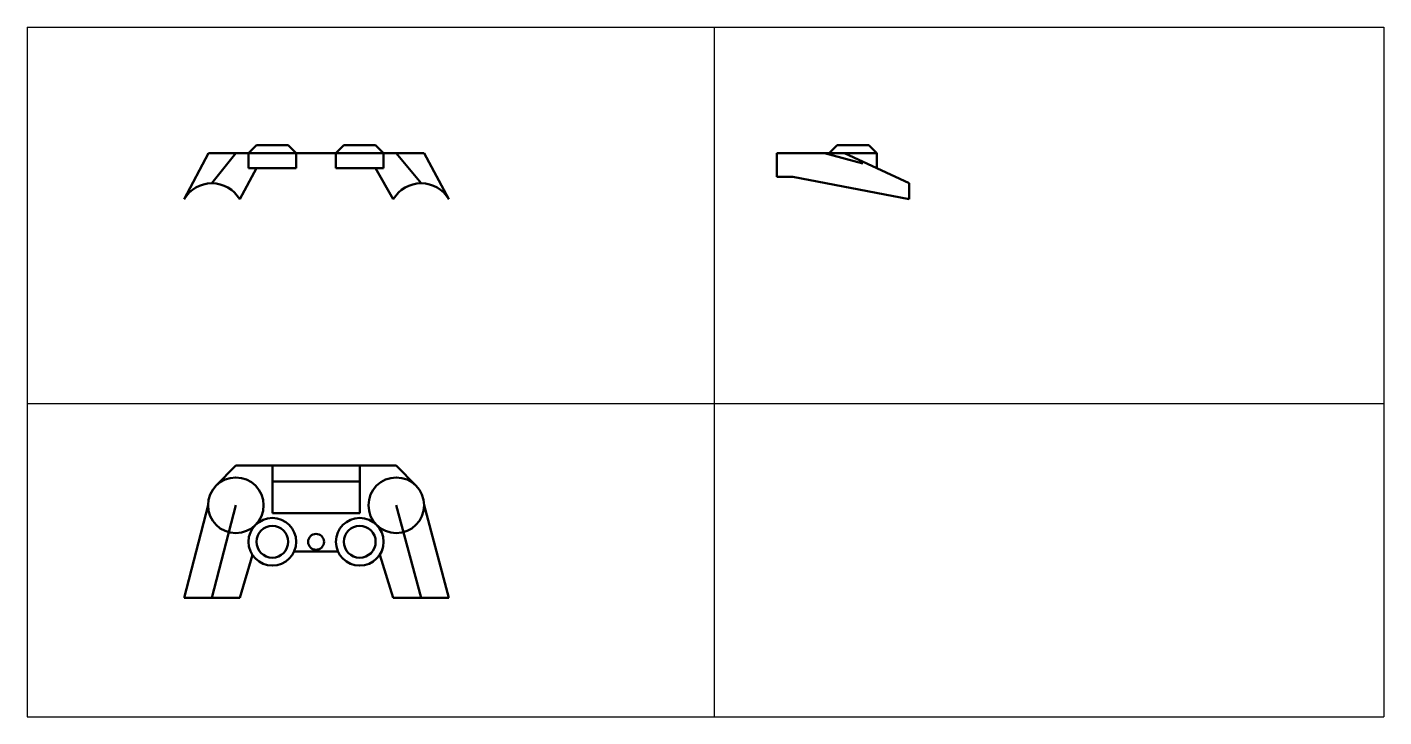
# Model space of a CAD drawing. Header units: millimetres. Extents: x -2101 to -1247, y 1136 to 1570.
import ezdxf

# ---------------------------------------------------------------- set-up
doc = ezdxf.new("R2010")
doc.units = ezdxf.units.MM
doc.layers.add('Linee', color=20, linetype='Continuous', lineweight=50)

msp = doc.modelspace()

# ---------------------------------------------------------------- linework, layer by layer
for p, q in [((-2100.91, 1570.4), (-1247.28, 1570.4)), ((-2100.91, 1570.4), (-2100.91, 1136.28)), ((-1668.37, 1136.28), (-1668.37, 1570.4)), ((-1247.28, 1570.4), (-1247.28, 1136.28)), ((-2100.91, 1333.6), (-1247.28, 1333.6)), ((-2100.91, 1136.28), (-1247.28, 1136.28))]:
    msp.add_line(p, q)
at = {"layer": 'Linee'}
for p, q in [((-1961.62, 1491.11), (-1956.62, 1496.11)), ((-1936.62, 1496.11), (-1956.62, 1496.11)), ((-1931.62, 1491.11), (-1936.62, 1496.11)), ((-1906.62, 1491.11), (-1901.62, 1496.11)), ((-1901.62, 1496.11), (-1881.62, 1496.11)), ((-1881.62, 1496.11), (-1876.62, 1491.11)), ((-1596.23, 1491.11), (-1591.23, 1496.11)), ((-1591.23, 1496.11), (-1571.23, 1496.11)), ((-1571.23, 1496.11), (-1566.23, 1491.11)), ((-2002.18, 1462.09), (-1986.88, 1491.11)), ((-1986.88, 1491.11), (-1946.62, 1491.11)), ((-1984.68, 1472.09), (-1969.6, 1491.11)), ((-1961.62, 1491.11), (-1961.62, 1481.56)), ((-1946.62, 1491.11), (-1891.62, 1491.11)), ((-1931.62, 1491.11), (-1931.62, 1481.56)), ((-1906.62, 1491.11), (-1906.62, 1481.56)), ((-1891.62, 1491.11), (-1851.14, 1491.11)), ((-1876.62, 1481.56), (-1876.62, 1491.11)), ((-1868.64, 1491.11), (-1853.02, 1472.09)), ((-1851.14, 1491.11), (-1835.52, 1462.09)), ((-1629.23, 1491.11), (-1629.23, 1476.11)), ((-1629.23, 1491.11), (-1586.71, 1491.11)), ((-1599.23, 1491.11), (-1575.09, 1484.64)), ((-1586.71, 1491.11), (-1545.93, 1472.09)), ((-1586.71, 1491.11), (-1566.23, 1491.11)), ((-1566.23, 1491.11), (-1566.32, 1481.6)), ((-1967.18, 1462.09), (-1956.62, 1481.56)), ((-1931.62, 1481.56), (-1961.62, 1481.56)), ((-1906.62, 1481.56), (-1876.62, 1481.56)), ((-1870.52, 1462.09), (-1881.62, 1481.56)), ((-1629.23, 1476.11), (-1619.23, 1476.11)), ((-1545.93, 1462.09), (-1619.23, 1476.11)), ((-1545.93, 1472.09), (-1545.93, 1462.09)), ((-1969.6, 1294.47), (-1982.1, 1281.69)), ((-1946.62, 1294.47), (-1969.6, 1294.47)), ((-1891.62, 1294.47), (-1946.62, 1294.47)), ((-1946.62, 1294.47), (-1946.62, 1264.47)), ((-1891.62, 1264.47), (-1891.62, 1294.47)), ((-1891.62, 1294.47), (-1868.64, 1294.47)), ((-1868.64, 1294.47), (-1856.13, 1281.69)), ((-1946.62, 1284.47), (-1891.62, 1284.47)), ((-1987.1, 1269.45), (-2002.18, 1211.17)), ((-1969.6, 1269.45), (-1984.68, 1211.17)), ((-1946.62, 1264.47), (-1891.62, 1264.47)), ((-1868.64, 1269.45), (-1853.02, 1211.17)), ((-1851.14, 1269.45), (-1835.52, 1211.17)), ((-1959.1, 1238.16), (-1967.18, 1211.17)), ((-1932.93, 1240.32), (-1905.3, 1240.32)), ((-1879.04, 1238.29), (-1870.52, 1211.17)), ((-2002.18, 1211.17), (-1967.18, 1211.17)), ((-1870.52, 1211.17), (-1835.52, 1211.17))]:
    msp.add_line(p, q, dxfattribs=at)
for centre, radius in [((-1969.6, 1269.45), 17.5), ((-1868.64, 1269.45), 17.5), ((-1946.62, 1246.47), 15), ((-1946.62, 1246.47), 10), ((-1891.62, 1246.47), 15), ((-1891.62, 1246.47), 10), ((-1919.12, 1246.47), 5)]:
    msp.add_circle(centre, radius, dxfattribs=at)
for centre in [(-1984.68, 1451.78), (-1853.02, 1451.78)]:
    msp.add_arc(centre, 20.31, 30.51024, 149.48976, dxfattribs=at)

doc.saveas('drawing.dxf')
